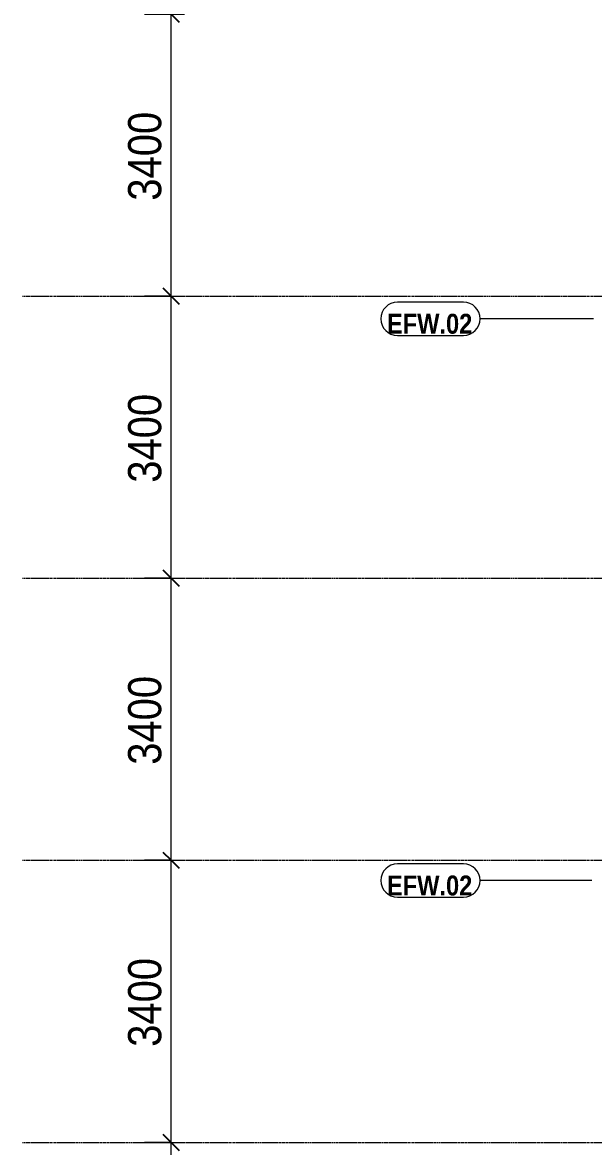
# Model space of a CAD drawing. Header units: millimetres. Extents: x 25061 to 259291, y -8723 to 35400.
# Drawn here: x 147110 to 153998, y 8950 to 22500 of the extents above; entities that cross this region are included whole.
import ezdxf

# ---------------------------------------------------------------- set-up
doc = ezdxf.new("R2010")
doc.units = ezdxf.units.MM
doc.linetypes.add('Centre', pattern=[31.75, 6.35, -4.7625, 15.875, -4.7625])
for name, color, linetype, lineweight in [('A-ANNO-DIMS', 211, 'Continuous', 9), ('A-ANNO-DIMS-160', 211, 'Continuous', 9), ('A-FLOR-LEVL-2', 51, 'Centre', 9), ('A-WALL-IDEN', 211, 'Continuous', 9)]:
    doc.layers.add(name, color=color, linetype=linetype, lineweight=lineweight)
doc.styles.add('Arial_B', font='arialbd.ttf', dxfattribs={"width": 0.85, "height": 240})
doc.styles.add('UTM Avo', font='', dxfattribs={"width": 0.9, "height": 400})
doc.styles.get('UTM Avo').set_extended_font_data('UTM Avo')
doc.dimstyles.new('1_Dim_chi_tiet_2_5', dxfattribs={"dimscale": 304.8, "dimtxt": 399.720379, "dimasz": 0.629921, "dimexe": 0.524934, "dimexo": 0.0625, "dimgap": 0.052493, "dimtad": 1, "dimdec": 0, "dimrnd": 5, "dimzin": 0, "dimdsep": 46, "dimtxsty": 'UTM Avo', "dimblk1": 'OBLIQUE', "dimblk2": 'OBLIQUE', "dimsah": 1, "dimcen": 0.09, "dimdle": 0.524934, "dimazin": 0, "dimtfac": 1, "dimtdec": 4, "dimtix": 1, "dimtmove": 0, "dimatfit": 3, "dimfxl": 1.049869, "dimfxlon": 1, "dimtvp": 1, "dimtolj": 1, "dimtzin": 0, "dimarcsym": 2})

# ---------------------------------------------------------------- blocks, each defined once
blk = doc.blocks.new('DIMBLOCK70-TKCS_MẶT CẮT 2')
at = {"layer": 'A-ANNO-DIMS-160', "lineweight": 25}
for p, q in [((148904, 9000), (148808, 9096)), ((148904, 9000), (149000, 8904)), ((148904, 5600), (148808, 5696)), ((148904, 5600), (149000, 5504))]:
    blk.add_line(p, q, dxfattribs=at)
at = {"layer": 'A-ANNO-DIMS-160'}
for p, q in [((148584, 9000), (149064, 9000)), ((148904, 9000), (148584, 9000)), ((148904, 5600), (148904, 9000)), ((148584, 5600), (149064, 5600)), ((148904, 5600), (148584, 5600))]:
    blk.add_line(p, q, dxfattribs=at)
at = {"layer": 'A-ANNO-DIMS-160', "color": 0, "insert": (148384, 6752), "char_height": 400, "width": 1314.64, "attachment_point": 1, "rotation": 90, "line_spacing_factor": 1.110334, "style": 'UTM Avo'}
blk.add_mtext('3400', dxfattribs=at)
blk = doc.blocks.new('_Oblique')
at = {"color": 0, "linetype": 'ByBlock', "lineweight": -2}
blk.add_line((-0.5, -0.5), (0.5, 0.5), dxfattribs=at)
blk = doc.blocks.new('DIMBLOCK71-TKCS_MẶT CẮT 2')
at = {"layer": 'A-ANNO-DIMS-160', "lineweight": 25}
for p, q in [((148904, 12400), (148808, 12496)), ((148904, 12400), (149000, 12304)), ((148904, 9000), (148808, 9096)), ((148904, 9000), (149000, 8904))]:
    blk.add_line(p, q, dxfattribs=at)
at = {"layer": 'A-ANNO-DIMS-160'}
for p, q in [((148584, 12400), (149064, 12400)), ((148904, 12400), (148584, 12400)), ((148904, 9000), (148904, 12400)), ((148584, 9000), (149064, 9000)), ((148904, 9000), (148584, 9000))]:
    blk.add_line(p, q, dxfattribs=at)
at = {"layer": 'A-ANNO-DIMS-160', "color": 0, "insert": (148384, 10152), "char_height": 400, "width": 1314.64, "attachment_point": 1, "rotation": 90, "line_spacing_factor": 1.110334, "style": 'UTM Avo'}
blk.add_mtext('3400', dxfattribs=at)
blk = doc.blocks.new('DIMBLOCK72-TKCS_MẶT CẮT 2')
at = {"layer": 'A-ANNO-DIMS-160', "lineweight": 25}
for p, q in [((148904, 15800), (148808, 15896)), ((148904, 15800), (149000, 15704)), ((148904, 12400), (148808, 12496)), ((148904, 12400), (149000, 12304))]:
    blk.add_line(p, q, dxfattribs=at)
at = {"layer": 'A-ANNO-DIMS-160'}
for p, q in [((148584, 15800), (149064, 15800)), ((148904, 15800), (148584, 15800)), ((148904, 12400), (148904, 15800)), ((148584, 12400), (149064, 12400)), ((148904, 12400), (148584, 12400))]:
    blk.add_line(p, q, dxfattribs=at)
at = {"layer": 'A-ANNO-DIMS-160', "color": 0, "insert": (148384, 13552), "char_height": 400, "width": 1314.64, "attachment_point": 1, "rotation": 90, "line_spacing_factor": 1.110334, "style": 'UTM Avo'}
blk.add_mtext('3400', dxfattribs=at)
blk = doc.blocks.new('DIMBLOCK73-TKCS_MẶT CẮT 2')
at = {"layer": 'A-ANNO-DIMS-160', "lineweight": 25}
for p, q in [((148904, 19200), (148808, 19296)), ((148904, 19200), (149000, 19104)), ((148904, 15800), (148808, 15896)), ((148904, 15800), (149000, 15704))]:
    blk.add_line(p, q, dxfattribs=at)
at = {"layer": 'A-ANNO-DIMS-160'}
for p, q in [((148584, 19200), (149064, 19200)), ((148904, 19200), (148584, 19200)), ((148904, 15800), (148904, 19200)), ((148584, 15800), (149064, 15800)), ((148904, 15800), (148584, 15800))]:
    blk.add_line(p, q, dxfattribs=at)
at = {"layer": 'A-ANNO-DIMS-160', "color": 0, "insert": (148384, 16952), "char_height": 400, "width": 1314.64, "attachment_point": 1, "rotation": 90, "line_spacing_factor": 1.110334, "style": 'UTM Avo'}
blk.add_mtext('3400', dxfattribs=at)
blk = doc.blocks.new('DIMBLOCK74-TKCS_MẶT CẮT 2')
at = {"layer": 'A-ANNO-DIMS-160', "lineweight": 25}
for p, q in [((148904, 22600), (148808, 22696)), ((148904, 22600), (149000, 22504)), ((148904, 19200), (148808, 19296)), ((148904, 19200), (149000, 19104))]:
    blk.add_line(p, q, dxfattribs=at)
at = {"layer": 'A-ANNO-DIMS-160'}
for p, q in [((148584, 22600), (149064, 22600)), ((148904, 22600), (148584, 22600)), ((148904, 19200), (148904, 22600)), ((148584, 19200), (149064, 19200)), ((148904, 19200), (148584, 19200))]:
    blk.add_line(p, q, dxfattribs=at)
at = {"layer": 'A-ANNO-DIMS-160', "color": 0, "insert": (148384, 20352), "char_height": 400, "width": 1314.64, "attachment_point": 1, "rotation": 90, "line_spacing_factor": 1.110334, "style": 'UTM Avo'}
blk.add_mtext('3400', dxfattribs=at)
blk = doc.blocks.new('CTL_WALL TAG NO MARK - 10-2062273-TKCS_MẶT CẮT 2')
at = {"layer": 'A-WALL-IDEN'}
for p, q in [((-80085.064287, 10775), (-80882.564287, 10775)), ((-80882.564287, 10375), (-80085.064287, 10375))]:
    blk.add_line(p, q, dxfattribs=at)
for centre, start, end in [((-80882.564287, 10575), 90, 270), ((-80085.064287, 10575), 270, 90)]:
    blk.add_arc(centre, 200, start, end, dxfattribs=at)

msp = doc.modelspace()

# ---------------------------------------------------------------- linework, layer by layer
at = {"layer": 'A-FLOR-LEVL-2'}
for p, q in [((147110.2, 19200), (255566.7, 19200)), ((147110.2, 15800), (255566.7, 15800)), ((147110.2, 12400), (255566.7, 12400)), ((147110.2, 9000), (255566.7, 9000))]:
    msp.add_line(p, q, dxfattribs=at)
at = {"layer": 'A-WALL-IDEN'}
for p, q in [((153996, 18928.5), (152630, 18928.5)), ((153977.2, 12156.7), (152630, 12156.7))]:
    msp.add_line(p, q, dxfattribs=at)

# ---------------------------------------------------------------- block references
for p in [(232515.1, 8353.5), (232515.1, 1581.7)]:
    msp.add_blockref('CTL_WALL TAG NO MARK - 10-2062273-TKCS_MẶT CẮT 2', p, dxfattribs=at)

# ---------------------------------------------------------------- texts
at = {"layer": 'A-WALL-IDEN', "char_height": 240, "width": 1062.16, "attachment_point": 5, "line_spacing_factor": 0.936439, "style": 'Arial_B'}
for insert in [(152021.3, 18866.6), (152021.3, 12094.8)]:
    msp.add_mtext('\\pt6.7992,13.6008,20.4,27.1992,34.0008,40.8,47.5992,54.4008,61.2,67.9992,74.8008,81.6,88.3992,95.2008,102,108.7992,115.6008,122.4,129.1992,136.0008,142.8,149.5992,156.4008,163.2,169.9992,176.8008,183.6,190.3992,197.2008,204,210.7992,217.6008;EFW.02', dxfattribs=dict(at, insert=insert))

# ---------------------------------------------------------------- dimensions: what is measured, and where the dimension line sits
at = {"layer": 'A-ANNO-DIMS'}
for base, p1, p2, picture, middle in [((148904.1, 22600), (148584.1, 19200), (148584.1, 22600), 'DIMBLOCK74-TKCS_MẶT CẮT 2', (148681.1, 20900)), ((148904.1, 19200), (148584.1, 15800), (148584.1, 19200), 'DIMBLOCK73-TKCS_MẶT CẮT 2', (148681.1, 17500)), ((148904.1, 15800), (148584.1, 12400), (148584.1, 15800), 'DIMBLOCK72-TKCS_MẶT CẮT 2', (148681.1, 14100)), ((148904.1, 12400), (148584.1, 9000), (148584.1, 12400), 'DIMBLOCK71-TKCS_MẶT CẮT 2', (148681.1, 10700)), ((148904.1, 9000), (148584.1, 5600), (148584.1, 9000), 'DIMBLOCK70-TKCS_MẶT CẮT 2', (148681.1, 7300))]:
    dim = msp.add_linear_dim(base=base, p1=p1, p2=p2, angle=90, dimstyle='1_Dim_chi_tiet_2_5', override={"dimpost": '<>', "dimfxl": 3400}, dxfattribs=at)
    dim.commit()
    dim.dimension.update_dxf_attribs({"geometry": picture, "text_midpoint": middle})

doc.saveas('drawing.dxf')
